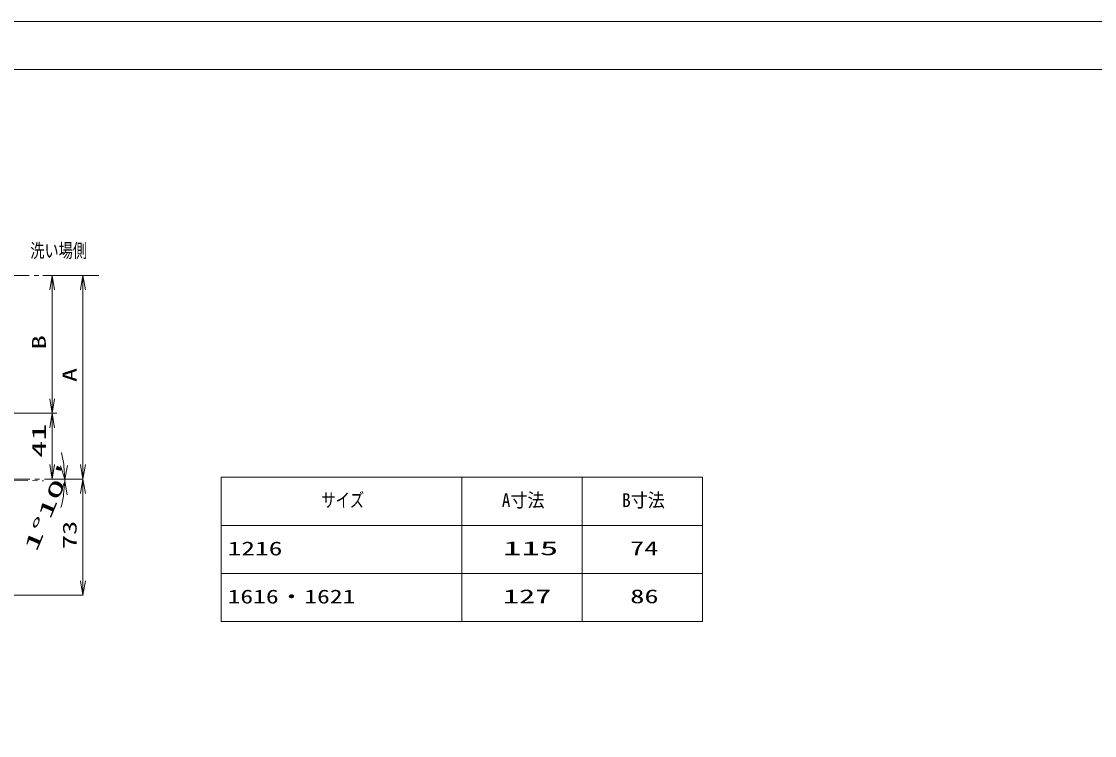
# Model space of a CAD drawing. Units: millimetres on the paper. Extents: x -305 to 305, y -152 to 152.
# Drawn here: x -128.6 to 94.4, y 0 to 148.5 of the extents above; entities that cross this region are included whole.
import ezdxf
from ezdxf.enums import TextEntityAlignment as Align

# ---------------------------------------------------------------- set-up
doc = ezdxf.new("R2010")
doc.units = ezdxf.units.MM
doc.linetypes.add('LONG_CHAIN', pattern=[21, 18, -1, 1, -1])
for name, color, linetype, lineweight in [('0-0_PV', 7, 'Continuous', 9), ('0-1_TV', 7, 'Continuous', 9), ('0-2_0', 7, 'Continuous', 9), ('0-4_図面枠', 3, 'Continuous', 9), ('0-5_DEFPOINTS', 7, 'Continuous', 9)]:
    doc.layers.add(name, color=color, linetype=linetype, lineweight=lineweight)
doc.styles.add('ＭＳ ゴシック', font='')
doc.styles.get('ＭＳ ゴシック').set_extended_font_data('MS Gothic')

# ---------------------------------------------------------------- blocks, each defined once
blk = doc.blocks.new('_OPEN30')
at = {"layer": '0-2_0'}
blk.add_line((0, 0), (-1, 0), dxfattribs=at)
blk.add_lwpolyline([(-1, 0.2679), (0, 0), (-1, -0.2679)], dxfattribs=at)
blk = doc.blocks.new('_OPEN')
at = {"layer": '0-2_0'}
blk.add_line((0, 0), (-1, 0), dxfattribs=at)
blk.add_lwpolyline([(-1, 0.1667), (0, 0), (-1, -0.1667)], dxfattribs=at)

msp = doc.modelspace()

# ---------------------------------------------------------------- linework, layer by layer
at = {"layer": '0-0_PV'}
for p, q in [((-87.051, 53.7), (-87.051, 23.7)), ((-87.051, 53.7), (12.949, 53.7)), ((-37.051, 53.7), (-37.051, 23.7)), ((-12.051, 53.7), (-12.051, 23.7)), ((12.949, 53.7), (12.949, 23.7)), ((-87.051, 43.7), (12.949, 43.7)), ((-87.051, 33.7), (12.949, 33.7)), ((-87.051, 23.7), (12.949, 23.7))]:
    msp.add_line(p, q, dxfattribs=at)
at = {"layer": '0-1_TV', "linetype": 'LONG_CHAIN'}
for p, q in [((-228.921, 95.683), (-112.5, 95.683)), ((-145.248, 53.402), (-123.978, 52.969)), ((-144.796, 53.35), (-115.771, 53.35))]:
    msp.add_line(p, q, dxfattribs=at)
at = {"layer": '0-1_TV'}
for p, q in [((-122.169, 95.683), (-124.12, 95.683)), ((-115.771, 95.683), (-117.089, 95.683)), ((-122.169, 92.683), (-122.169, 70.016)), ((-115.771, 92.683), (-115.771, 56.35)), ((-147.999, 67.016), (-121.169, 67.016)), ((-122.169, 67.016), (-124.12, 67.016)), ((-122.169, 64.016), (-122.169, 56.35)), ((-115.771, 53.35), (-117.089, 53.35)), ((-116.98, 53.35), (-116.605, 53.35)), ((-115.771, 53.35), (-115.81, 53.35)), ((-115.771, 50.35), (-115.771, 32.183)), ((-162.666, 29.183), (-115.732, 29.183))]:
    msp.add_line(p, q, dxfattribs=at)
for start, end in [(6.87327, 13.74655), (358.83333, 0), (345.08679, 351.96006)]:
    msp.add_arc((-142.663, 53.35), 23.105, start, end, dxfattribs=at)
at = {"layer": '0-4_図面枠'}
msp.add_lwpolyline([(-291.017, -138.498), (108.983, -138.498), (108.983, 138.502), (-291.017, 138.502)], close=True, dxfattribs=at)
at = {"layer": '0-5_DEFPOINTS'}
msp.add_line((118.983, 148.502), (-301.017, 148.502), dxfattribs=at)

# ---------------------------------------------------------------- block references
at = {"layer": '0-1_TV'}
for name, p, xscale, yscale, rotation in [('_OPEN', (-122.169, 95.683), 3, 3, 90), ('_OPEN', (-115.771, 95.683), 3, 3, 90), ('_OPEN', (-122.169, 67.016), 3, 3, 270), ('_OPEN', (-122.169, 67.016), 3, 3, 90), ('_OPEN', (-122.169, 53.35), 3, 3, 270), ('_OPEN30', (-119.559, 53.35), 2.77, 2.77, 273.43664), ('_OPEN', (-115.771, 53.35), 3, 3, 270), ('_OPEN30', (-119.563, 52.879), 2.77, 2.77, 85.3967), ('_OPEN', (-115.771, 53.35), 3, 3, 90), ('_OPEN', (-115.771, 29.183), 3, 3, 270)]:
    msp.add_blockref(name, p, dxfattribs=dict(at, xscale=xscale, yscale=yscale, rotation=rotation))

# ---------------------------------------------------------------- texts
at = {"layer": '0-0_PV', "style": 'ＭＳ ゴシック'}
for s, height, width, p in [('サイズ', 2.889, 0.75, (-66.206, 46.645)), ('A寸法', 2.889, 0.9, (-28.726, 46.645)), ('B寸法', 2.889, 0.9, (-3.726, 46.645)), ('1216', 2.886, 1.45, (-85.713, 36.6)), ('115', 2.886, 1.95, (-28.48, 36.645)), ('74', 2.889, 1.5, (-2.093, 36.645)), ('1616・1621', 2.889, 1.35, (-85.713, 26.6)), ('127', 2.886, 1.7, (-28.488, 26.645)), ('86', 2.889, 1.5, (-2.051, 26.645))]:
    msp.add_text(s, height=height, dxfattribs=dict(at, width=width)).set_placement(p, align=Align.BOTTOM_LEFT)
at = {"layer": '0-1_TV', "style": 'ＭＳ ゴシック', "width": 0.75}
msp.add_text('洗い場側', height=2.889, dxfattribs=at).set_placement((-126.727, 98.548), align=Align.BOTTOM_LEFT)
at = {"layer": '0-1_TV', "style": 'ＭＳ ゴシック'}
for s, height, rotation, width, p in [('B', 2.889, 90, 1.5, (-122.614, 80.313)), ('A', 2.889, 90, 1.5, (-116.216, 73.516)), ('41', 2.886, 90, 1.8, (-122.614, 57.783)), ("1°10'", 2.886, 67.178, 2.15, (-124.657, 37.717)), ('73', 2.889, 90, 1.5, (-116.216, 38.766))]:
    msp.add_text(s, height=height, rotation=rotation, dxfattribs=dict(at, width=width)).set_placement(p, align=Align.BOTTOM_LEFT)

doc.saveas('drawing.dxf')
